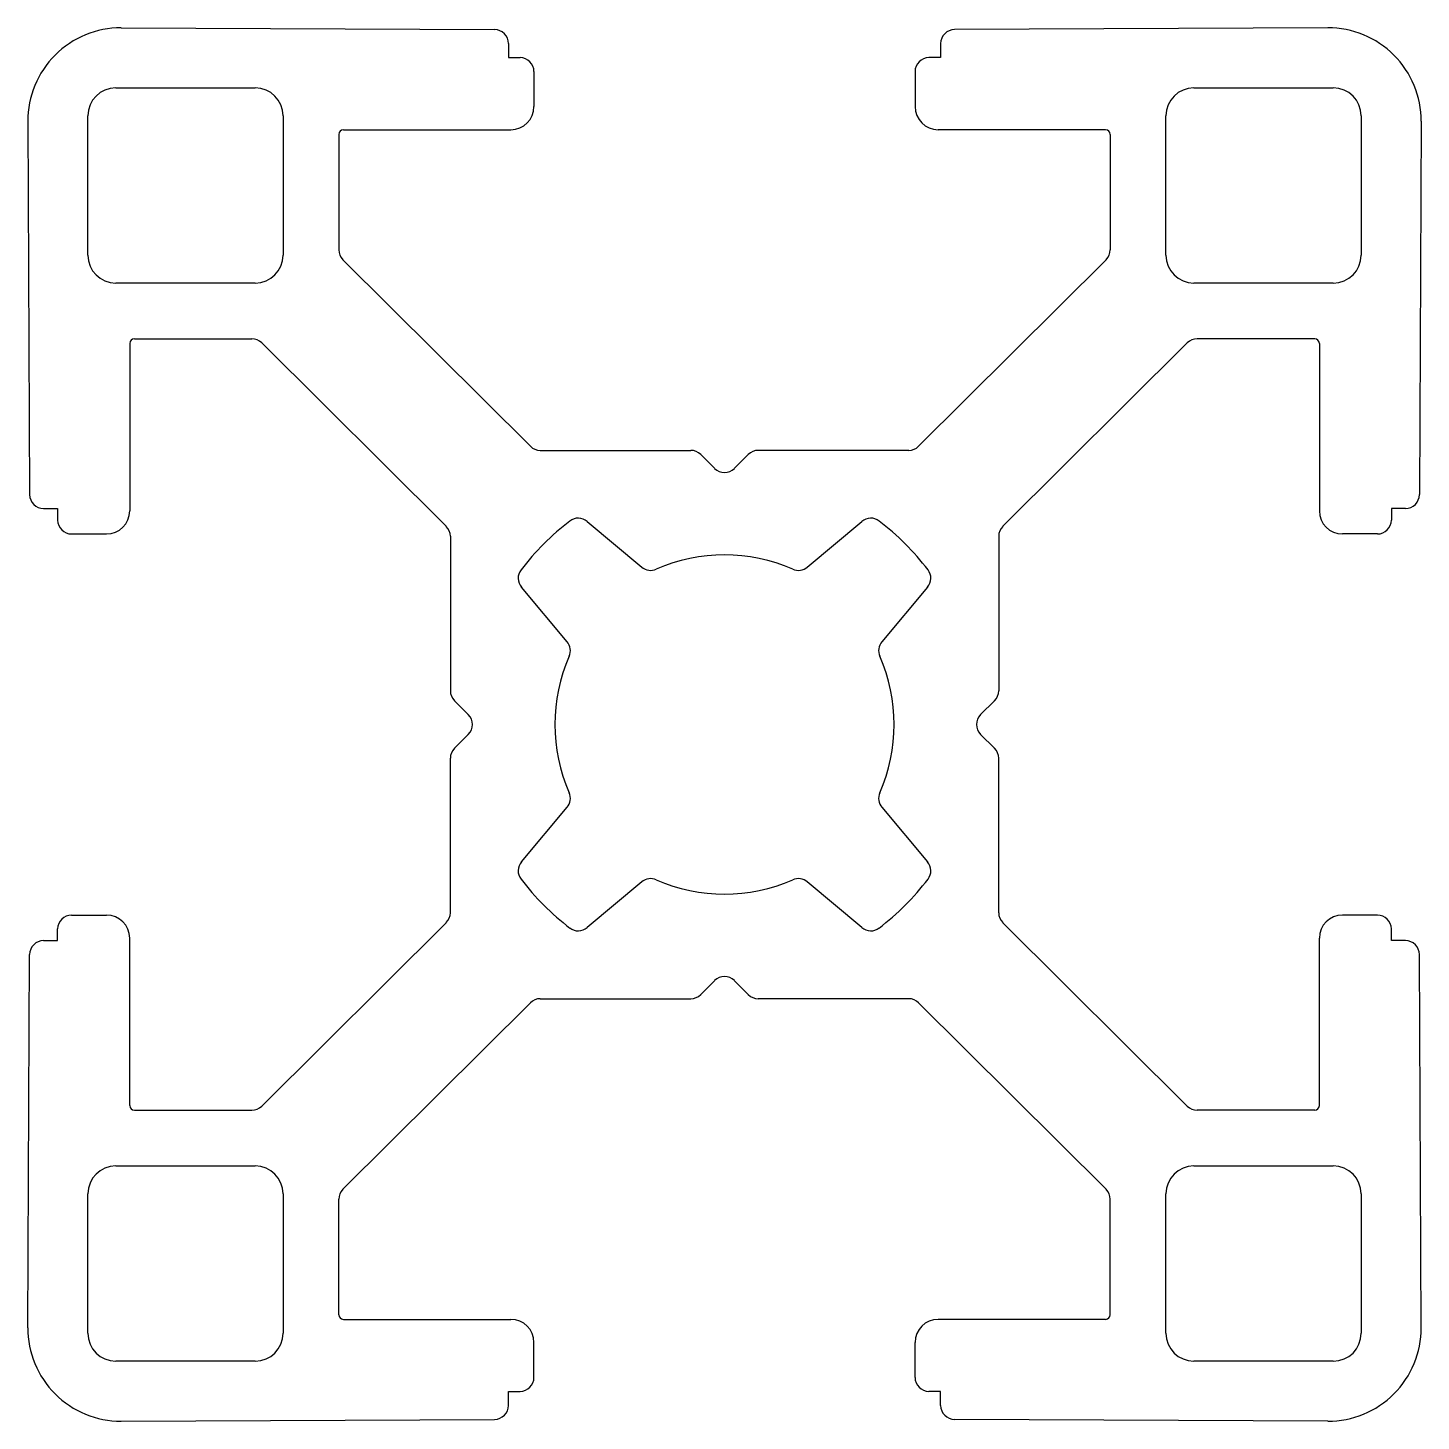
# Model space of a CAD drawing. Extents: x 2122.1 to 2152.1, y 1523.2 to 1553.1.
import ezdxf

# ---------------------------------------------------------------- set-up
doc = ezdxf.new("R2010")
doc.units = 0
doc.layers.get('0').update_dxf_attribs({"linetype": 'CONTINUOUS'})

msp = doc.modelspace()

# ---------------------------------------------------------------- linework, layer by layer
for p, q in [((2124.12, 1553.142), (2132.153, 1553.105)), ((2150.083, 1553.142), (2142.05, 1553.105)), ((2132.452, 1552.805), (2132.452, 1552.501)), ((2141.752, 1552.805), (2141.752, 1552.501)), ((2132.452, 1552.501), (2132.702, 1552.501)), ((2141.752, 1552.501), (2141.502, 1552.501)), ((2133.002, 1552.201), (2133.002, 1551.451)), ((2141.202, 1552.201), (2141.202, 1551.451)), ((2124.002, 1551.851), (2127.002, 1551.851)), ((2147.202, 1551.851), (2150.202, 1551.851)), ((2123.402, 1548.251), (2123.402, 1551.251)), ((2127.602, 1551.251), (2127.602, 1548.251)), ((2146.602, 1548.251), (2146.602, 1551.251)), ((2150.802, 1551.251), (2150.802, 1548.251)), ((2122.111, 1551.133), (2122.148, 1543.1)), ((2128.902, 1550.951), (2132.502, 1550.951)), ((2145.302, 1550.951), (2141.702, 1550.951)), ((2152.092, 1551.133), (2152.056, 1543.1)), ((2128.802, 1550.851), (2128.802, 1548.365)), ((2145.402, 1550.851), (2145.402, 1548.365)), ((2132.926, 1544.139), (2128.89, 1548.152)), ((2141.277, 1544.139), (2145.313, 1548.152)), ((2127.002, 1547.651), (2124.002, 1547.651)), ((2150.202, 1547.651), (2147.202, 1547.651)), ((2124.402, 1546.451), (2126.931, 1546.451)), ((2149.802, 1546.451), (2147.272, 1546.451)), ((2124.302, 1546.351), (2124.302, 1542.751)), ((2131.113, 1542.416), (2127.143, 1546.364)), ((2143.09, 1542.416), (2147.061, 1546.364)), ((2149.902, 1546.351), (2149.902, 1542.751)), ((2133.137, 1544.051), (2136.377, 1544.051)), ((2141.066, 1544.051), (2137.826, 1544.051)), ((2136.889, 1543.664), (2136.589, 1543.964)), ((2137.314, 1543.664), (2137.614, 1543.964)), ((2122.448, 1542.801), (2122.752, 1542.801)), ((2122.752, 1542.801), (2122.752, 1542.551)), ((2151.452, 1542.801), (2151.452, 1542.551)), ((2151.756, 1542.801), (2151.452, 1542.801)), ((2123.052, 1542.251), (2123.802, 1542.251)), ((2134.148, 1542.521), (2135.32, 1541.538)), ((2138.883, 1541.538), (2140.055, 1542.521)), ((2151.152, 1542.251), (2150.402, 1542.251)), ((2131.202, 1542.203), (2131.202, 1538.876)), ((2143.002, 1542.203), (2143.002, 1538.876)), ((2133.715, 1539.933), (2132.732, 1541.105)), ((2141.471, 1541.105), (2140.488, 1539.933)), ((2131.589, 1538.364), (2131.289, 1538.664)), ((2142.614, 1538.364), (2142.914, 1538.664)), ((2131.589, 1537.939), (2131.289, 1537.639)), ((2142.614, 1537.939), (2142.914, 1537.639)), ((2131.202, 1534.1), (2131.202, 1537.427)), ((2143.002, 1534.1), (2143.002, 1537.427)), ((2132.732, 1535.198), (2133.715, 1536.37)), ((2140.488, 1536.37), (2141.471, 1535.198)), ((2135.32, 1534.765), (2134.148, 1533.782)), ((2140.055, 1533.782), (2138.883, 1534.765)), ((2123.052, 1534.051), (2123.802, 1534.051)), ((2131.113, 1533.887), (2127.143, 1529.939)), ((2143.09, 1533.887), (2147.061, 1529.939)), ((2151.152, 1534.051), (2150.402, 1534.051)), ((2122.752, 1533.501), (2122.752, 1533.751)), ((2151.452, 1533.501), (2151.452, 1533.751)), ((2122.448, 1533.501), (2122.752, 1533.501)), ((2124.302, 1529.951), (2124.302, 1533.551)), ((2149.902, 1529.951), (2149.902, 1533.551)), ((2151.756, 1533.501), (2151.452, 1533.501)), ((2122.111, 1525.17), (2122.148, 1533.203)), ((2152.092, 1525.17), (2152.056, 1533.203)), ((2136.889, 1532.639), (2136.589, 1532.339)), ((2137.314, 1532.639), (2137.614, 1532.339)), ((2132.926, 1532.164), (2128.89, 1528.151)), ((2133.137, 1532.251), (2136.377, 1532.251)), ((2141.066, 1532.251), (2137.826, 1532.251)), ((2141.277, 1532.164), (2145.313, 1528.151)), ((2124.402, 1529.851), (2126.931, 1529.851)), ((2149.802, 1529.851), (2147.272, 1529.851)), ((2124.002, 1528.651), (2127.002, 1528.651)), ((2147.202, 1528.651), (2150.202, 1528.651)), ((2123.402, 1525.051), (2123.402, 1528.051)), ((2127.602, 1528.051), (2127.602, 1525.051)), ((2128.802, 1525.451), (2128.802, 1527.938)), ((2145.402, 1525.451), (2145.402, 1527.938)), ((2146.602, 1525.051), (2146.602, 1528.051)), ((2150.802, 1528.051), (2150.802, 1525.051)), ((2128.902, 1525.351), (2132.502, 1525.351)), ((2145.302, 1525.351), (2141.702, 1525.351)), ((2133.002, 1524.101), (2133.002, 1524.851)), ((2141.202, 1524.101), (2141.202, 1524.851)), ((2127.002, 1524.451), (2124.002, 1524.451)), ((2150.202, 1524.451), (2147.202, 1524.451)), ((2132.452, 1523.498), (2132.452, 1523.801)), ((2132.452, 1523.801), (2132.702, 1523.801)), ((2141.752, 1523.801), (2141.502, 1523.801)), ((2141.752, 1523.498), (2141.752, 1523.801)), ((2124.12, 1523.161), (2132.153, 1523.198)), ((2150.083, 1523.161), (2142.05, 1523.198))]:
    msp.add_line(p, q)
for centre, radius, start, end in [((2124.111, 1551.142), 2, 89.7372, 180.2628), ((2132.152, 1552.805), 0.3, 0, 89.7372), ((2142.052, 1552.805), 0.3, 90.2628, 180), ((2150.092, 1551.142), 2, 359.7372, 90.2628), ((2132.702, 1552.201), 0.3, 0, 90), ((2141.502, 1552.201), 0.3, 90, 180), ((2124.002, 1551.251), 0.6, 90, 180), ((2127.002, 1551.251), 0.6, 0, 90), ((2147.202, 1551.251), 0.6, 90, 180), ((2150.202, 1551.251), 0.6, 0, 90), ((2132.502, 1551.451), 0.5, 270, 0), ((2141.702, 1551.451), 0.5, 180, 270), ((2128.902, 1550.851), 0.1, 90, 180), ((2145.302, 1550.851), 0.1, 0, 90), ((2124.002, 1548.251), 0.6, 180, 270), ((2127.002, 1548.251), 0.6, 270, 0), ((2129.102, 1548.365), 0.3, 180, 225.1581), ((2145.102, 1548.365), 0.3, 314.8419, 0), ((2147.202, 1548.251), 0.6, 180, 270), ((2150.202, 1548.251), 0.6, 270, 0), ((2124.402, 1546.351), 0.1, 90, 180), ((2126.931, 1546.151), 0.3, 45.1581, 90), ((2147.272, 1546.151), 0.3, 90, 134.8419), ((2149.802, 1546.351), 0.1, 0, 90), ((2133.137, 1544.351), 0.3, 225.1581, 270), ((2136.377, 1543.751), 0.3, 45, 90), ((2137.826, 1543.751), 0.3, 90, 135), ((2141.066, 1544.351), 0.3, 270, 314.8419), ((2137.102, 1543.876), 0.3, 225, 315), ((2122.448, 1543.101), 0.3, 180.2628, 270), ((2151.756, 1543.101), 0.3, 270, 359.7372), ((2123.052, 1542.551), 0.3, 180, 270), ((2123.802, 1542.751), 0.5, 270, 0), ((2133.955, 1542.291), 0.3, 50, 127.2362), ((2140.248, 1542.291), 0.3, 52.7638, 130), ((2150.402, 1542.751), 0.5, 180, 270), ((2151.152, 1542.551), 0.3, 270, 0), ((2130.902, 1542.203), 0.3, 0, 45.1581), ((2137.102, 1538.151), 5.5, 127.2362, 142.7638), ((2137.102, 1538.151), 5.5, 37.2362, 52.7638), ((2143.302, 1542.203), 0.3, 134.8419, 180), ((2137.102, 1538.151), 3.65, 66.2793, 113.7207), ((2132.962, 1541.298), 0.3, 142.7638, 220), ((2135.513, 1541.768), 0.3, 230, 293.7207), ((2138.691, 1541.768), 0.3, 246.2793, 310), ((2141.242, 1541.298), 0.3, 320, 37.2362), ((2133.485, 1539.74), 0.3, 336.2793, 40), ((2140.718, 1539.74), 0.3, 140, 203.7207), ((2137.102, 1538.151), 3.65, 156.2793, 203.7207), ((2137.102, 1538.151), 3.65, 336.2793, 23.7207), ((2131.502, 1538.876), 0.3, 180, 225), ((2142.702, 1538.876), 0.3, 315, 360), ((2131.377, 1538.151), 0.3, 315, 45), ((2142.826, 1538.151), 0.3, 135, 225), ((2131.502, 1537.427), 0.3, 135, 180), ((2142.702, 1537.427), 0.3, 0, 45), ((2133.485, 1536.562), 0.3, 320, 23.7207), ((2140.718, 1536.562), 0.3, 156.2793, 220), ((2132.962, 1535.005), 0.3, 140, 217.2362), ((2141.242, 1535.005), 0.3, 322.7638, 40), ((2137.102, 1538.151), 5.5, 217.2362, 232.7638), ((2135.513, 1534.535), 0.3, 66.2793, 130), ((2137.102, 1538.151), 3.65, 246.2793, 293.7207), ((2138.691, 1534.535), 0.3, 50, 113.7207), ((2137.102, 1538.151), 5.5, 307.2362, 322.7638), ((2123.052, 1533.751), 0.3, 90, 180), ((2123.802, 1533.551), 0.5, 0, 90), ((2130.902, 1534.1), 0.3, 314.8419, 0), ((2143.302, 1534.1), 0.3, 180, 225.1581), ((2150.402, 1533.551), 0.5, 90, 180), ((2151.152, 1533.751), 0.3, 0, 90), ((2133.955, 1534.012), 0.3, 232.7638, 310), ((2140.248, 1534.012), 0.3, 230, 307.2362), ((2122.448, 1533.201), 0.3, 90, 179.7372), ((2151.756, 1533.201), 0.3, 0.2628, 90), ((2137.102, 1532.427), 0.3, 45, 135), ((2133.137, 1531.951), 0.3, 90, 134.8419), ((2136.377, 1532.551), 0.3, 270, 315), ((2137.826, 1532.551), 0.3, 225, 270), ((2141.066, 1531.951), 0.3, 45.1581, 90), ((2124.402, 1529.951), 0.1, 180, 270), ((2126.931, 1530.151), 0.3, 270, 314.8419), ((2147.272, 1530.151), 0.3, 225.1581, 270), ((2149.802, 1529.951), 0.1, 270, 360), ((2124.002, 1528.051), 0.6, 90, 180), ((2127.002, 1528.051), 0.6, 0, 90), ((2147.202, 1528.051), 0.6, 90, 180), ((2150.202, 1528.051), 0.6, 0, 90), ((2129.102, 1527.938), 0.3, 134.8419, 180), ((2145.102, 1527.938), 0.3, 0, 45.1581), ((2124.111, 1525.161), 2, 179.7372, 270.2628), ((2128.902, 1525.451), 0.1, 180, 270), ((2132.502, 1524.851), 0.5, 0, 90), ((2141.702, 1524.851), 0.5, 90, 180), ((2145.302, 1525.451), 0.1, 270, 360), ((2150.092, 1525.161), 2, 269.7372, 0.2628), ((2124.002, 1525.051), 0.6, 180, 270), ((2127.002, 1525.051), 0.6, 270, 0), ((2147.202, 1525.051), 0.6, 180, 270), ((2150.202, 1525.051), 0.6, 270, 0), ((2132.702, 1524.101), 0.3, 270, 0), ((2141.502, 1524.101), 0.3, 180, 270), ((2132.152, 1523.498), 0.3, 270.2628, 360), ((2142.052, 1523.498), 0.3, 180, 269.7372)]:
    msp.add_arc(centre, radius, start, end)

doc.saveas('drawing.dxf')
